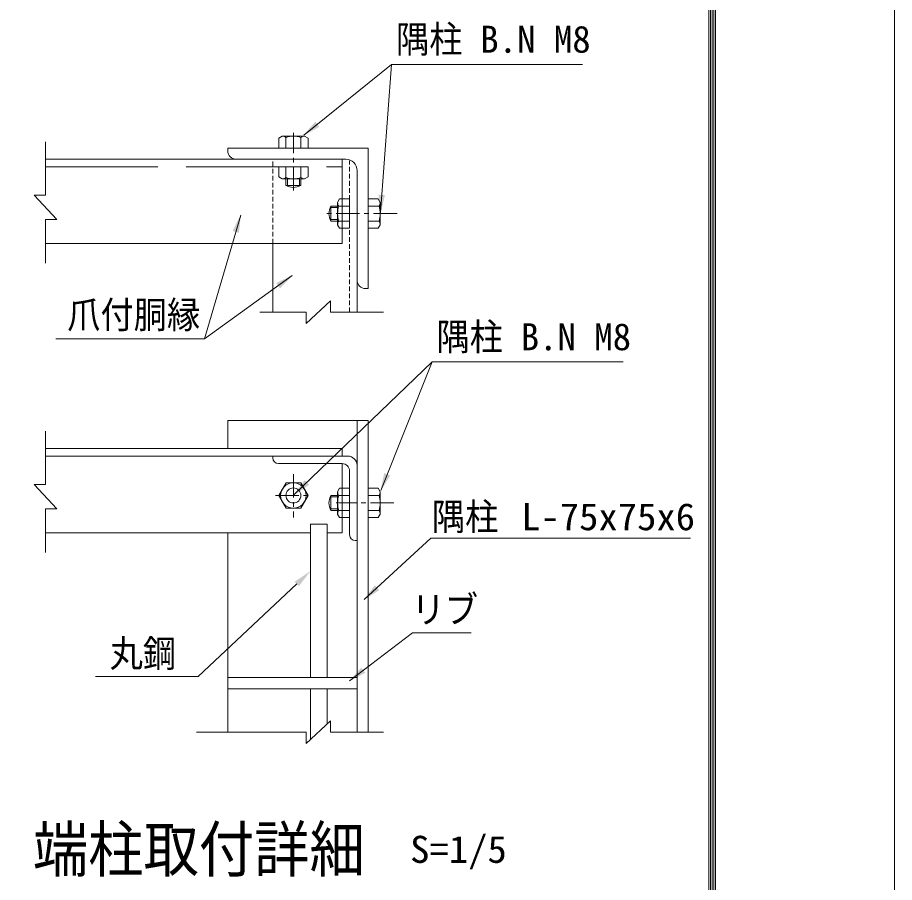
# Model space of a CAD drawing. Units: millimetres, scale not verified, with parts at other scales. Extents: x -4455 to 4455, y -3150 to 3150.
# Drawn here: x 3051 to 4455, y -1211 to 174 of the extents above; entities that cross this region are included whole.
import ezdxf
from ezdxf.enums import TextEntityAlignment as Align

# ---------------------------------------------------------------- set-up
doc = ezdxf.new("R2010")
doc.units = ezdxf.units.MM
doc.header["$LTSCALE"] = 30
for name, pattern in [('DASHED', [7.5, 6, -1.5]), ('USER1', [2, 1.25, -0.25, 0.25, -0.25]), ('USER2', [0.375, 0.25, -0.125])]:
    doc.linetypes.add(name, pattern=pattern)
for name, color, linetype, lineweight in [('0-0_7詳細', 7, 'Continuous', 18), ('0-3_LAYER01', 7, 'Continuous', 9), ('0-F_D-TTL', 7, 'Continuous', 9)]:
    doc.layers.add(name, color=color, linetype=linetype, lineweight=lineweight)
doc.styles.add('ＭＳ ゴシック', font='')
doc.styles.get('ＭＳ ゴシック').set_extended_font_data('MS Gothic')

# ---------------------------------------------------------------- blocks, each defined once
blk = doc.blocks.new('75X6')
at = {"layer": '0-3_LAYER01'}
for p, q in [((0, 2250), (45, 2250)), ((0, 2250), (0, 0)), ((180, 360), (180, 2115)), ((360, 180), (2115, 180)), ((0, 0), (2250, 0)), ((2250, 0), (2250, 45))]:
    blk.add_line(p, q, dxfattribs=at)
for centre, radius, start, end in [((45, 2115), 135, 0, 90), ((360, 360), 180, 180, 270.0001), ((2115, 45), 135, 0, 90.0001)]:
    blk.add_arc(centre, radius, start, end, dxfattribs=at)

msp = doc.modelspace()

# ---------------------------------------------------------------- linework, layer by layer
at = {"layer": '0-0_7詳細', "lineweight": 9}
for p, q in [((3650.06, 98.68), (3632.02, -138.21)), ((3474.91, -16), (3469.15, -19.33)), ((3469.15, -19.33), (3469.15, -35.2)), ((3474.91, -16), (3510.43, -16)), ((3480.67, -18.06), (3480.67, -35.2)), ((3504.67, -18.06), (3504.67, -35.2)), ((3510.43, -16), (3516.19, -19.33)), ((3516.19, -19.33), (3516.19, -35.2)), ((3095.75, -53.2), (3567.67, -53.2)), ((3570.67, -188.2), (3570.67, -53.2)), ((3469.15, -65.2), (3516.19, -65.2)), ((3469.15, -81.08), (3469.15, -65.2)), ((3480.67, -82.34), (3480.67, -65.2)), ((3504.67, -82.34), (3504.67, -65.2)), ((3474.91, -84.4), (3469.15, -81.08)), ((3594.67, -297.93), (3594.67, -71.2)), ((3474.91, -84.4), (3510.43, -84.4)), ((3480.67, -84.4), (3480.67, -95.06)), ((3480.67, -95.06), (3504.67, -95.06)), ((3504.67, -84.4), (3504.67, -95.06)), ((3563.47, -157.96), (3563.47, -122.44)), ((3582.67, -163.72), (3582.67, -116.68)), ((3628.54, -116.68), (3612.67, -116.68)), ((3612.67, -163.72), (3612.67, -116.68)), ((3631.87, -122.44), (3628.54, -116.68)), ((3631.87, -157.96), (3631.87, -122.44)), ((3552.81, -152.2), (3552.81, -128.2)), ((3563.47, -128.2), (3552.81, -128.2)), ((3565.53, -128.2), (3582.67, -128.2)), ((3629.81, -128.2), (3612.67, -128.2)), ((3563.47, -152.2), (3552.81, -152.2)), ((3565.53, -152.2), (3582.67, -152.2)), ((3629.81, -152.2), (3612.67, -152.2)), ((3563.47, -157.96), (3566.79, -163.72)), ((3566.79, -163.72), (3582.67, -163.72)), ((3628.54, -163.72), (3612.67, -163.72)), ((3631.87, -157.96), (3628.54, -163.72)), ((3095.75, -188.2), (3570.67, -188.2)), ((3459.67, -297.93), (3459.67, -188.2)), ((3350.46, -340.45), (3490.99, -239.19)), ((3714.77, -377.64), (3632.61, -583.56)), ((3387.67, -516.41), (3387.67, -471.41)), ((3387.67, -471.41), (3612.67, -471.41)), ((3594.67, -970.27), (3594.67, -471.41)), ((3612.67, -970.27), (3612.67, -471.41)), ((3095.75, -516.41), (3567.67, -516.41)), ((3570.67, -516.41), (3462.67, -516.41)), ((3485.17, -516.41), (3485.47, -516.41)), ((3570.67, -528.41), (3570.67, -516.41)), ((3095.75, -528.41), (3567.67, -528.41)), ((3570.67, -540.41), (3468.67, -540.41)), ((3570.67, -651.41), (3570.67, -540.41)), ((3594.67, -663.41), (3594.67, -543.41)), ((3582.67, -654.41), (3582.67, -552.41)), ((3563.47, -621.17), (3563.47, -585.65)), ((3582.67, -626.93), (3582.67, -579.89)), ((3628.54, -579.89), (3612.67, -579.89)), ((3612.67, -626.93), (3612.67, -579.89)), ((3631.87, -585.65), (3628.54, -579.89)), ((3631.87, -621.17), (3631.87, -585.65)), ((3552.81, -615.41), (3552.81, -591.41)), ((3563.47, -591.41), (3552.81, -591.41)), ((3565.53, -591.41), (3582.67, -591.41)), ((3629.81, -591.41), (3612.67, -591.41)), ((3563.47, -615.41), (3552.81, -615.41)), ((3565.53, -615.41), (3582.67, -615.41)), ((3629.81, -615.41), (3612.67, -615.41)), ((3563.47, -621.17), (3566.79, -626.93)), ((3566.79, -626.93), (3582.67, -626.93)), ((3628.54, -626.93), (3612.67, -626.93)), ((3631.87, -621.17), (3628.54, -626.93)), ((3519.98, -882.9), (3519.98, -637.47)), ((3519.98, -637.47), (3546.98, -637.47)), ((3546.98, -882.9), (3546.98, -637.47)), ((3095.75, -651.41), (3519.98, -651.41)), ((3387.67, -970.27), (3387.67, -651.41)), ((3546.98, -651.41), (3570.67, -651.41)), ((3594.67, -663.41), (3591.67, -663.41)), ((3594.67, -882.9), (3387.67, -882.9)), ((3594.67, -900.9), (3387.67, -900.9)), ((3519.98, -982.11), (3519.98, -900.9)), ((3546.98, -957.04), (3546.98, -900.9))]:
    msp.add_line(p, q, dxfattribs=at)
at = {"layer": '0-0_7詳細', "color": 1, "linetype": 'USER1'}
for p, q in [((3492.67, -103.3), (3492.67, -10.94)), ((3658.67, -140.2), (3542.22, -140.2)), ((3492.67, -557.22), (3492.67, -626.61)), ((3464.11, -591.41), (3521.23, -591.41)), ((3653.76, -603.41), (3561.4, -603.41))]:
    msp.add_line(p, q, dxfattribs=at)
at = {"layer": '0-0_7詳細', "color": 4}
for p, q in [((3095.75, -110.77), (3095.75, -25.18)), ((3077.75, -110.77), (3113.75, -149.54)), ((3095.75, -110.77), (3077.75, -110.77)), ((3095.75, -149.54), (3095.75, -219.73)), ((3095.75, -149.54), (3113.75, -149.54)), ((3513.35, -315.93), (3552.12, -279.93)), ((3552.12, -297.93), (3552.12, -279.93)), ((3513.35, -297.93), (3439.12, -297.93)), ((3513.35, -297.93), (3513.35, -315.93)), ((3552.12, -297.93), (3636.8, -297.93)), ((3095.75, -573.98), (3095.75, -488.39)), ((3077.75, -573.98), (3113.75, -612.75)), ((3095.75, -573.98), (3077.75, -573.98)), ((3095.75, -612.75), (3095.75, -682.94)), ((3095.75, -612.75), (3113.75, -612.75)), ((3513.35, -988.27), (3552.12, -952.27)), ((3552.12, -970.27), (3552.12, -952.27)), ((3513.35, -970.27), (3337.61, -970.27)), ((3513.35, -970.27), (3513.35, -988.27)), ((3552.12, -970.27), (3636.8, -970.27))]:
    msp.add_line(p, q, dxfattribs=at)
at = {"layer": '0-0_7詳細', "color": 1, "linetype": 'USER2'}
for p, q in [((3459.67, -188.2), (3459.67, -53.12)), ((3582.67, -297.93), (3582.67, -55.61))]:
    msp.add_line(p, q, dxfattribs=at)
at = {"layer": '0-0_7詳細', "color": 3, "linetype": 'DASHED'}
msp.add_line((3095.75, -65.2), (3570.67, -65.2), dxfattribs=at)
at = {"layer": '0-0_7詳細', "color": 1}
for p, q in [((3483.07, -84.4), (3483.07, -96.27)), ((3502.27, -84.4), (3502.27, -96.27)), ((3563.47, -130.6), (3551.6, -130.6)), ((3563.47, -149.8), (3551.6, -149.8)), ((3563.47, -593.81), (3551.6, -593.81)), ((3563.47, -613.01), (3551.6, -613.01)), ((3498.12, -733.02), (3340.42, -881.21)), ((3175.69, -881.21), (3340.42, -881.21))]:
    msp.add_line(p, q, dxfattribs=at)
at = {"layer": '0-0_7詳細', "lineweight": 9}
for points in [[(3955.87, 98.68), (3650.06, 98.68), (3509.23, -14.75)], [(3510.43, -84.4), (3516.19, -81.08), (3516.19, -65.2)], [(3563.47, -122.44), (3566.79, -116.68), (3582.67, -116.68)], [(3112.47, -340.45), (3350.46, -340.45), (3408.28, -142.58)], [(4020.58, -377.64), (3714.77, -377.64), (3494.11, -590.03)], [(3579.67, -528.41), (3459.67, -528.41), (3459.67, -531.41)], [(3563.47, -585.65), (3566.79, -579.89), (3582.67, -579.89)], [(4128.82, -659.59), (3712.99, -659.59), (3606.07, -758.02)], [(3777.14, -811.13), (3683.22, -811.13), (3582.52, -888.16)]]:
    msp.add_lwpolyline(points, dxfattribs=at)
at = {"layer": '0-0_7詳細', "color": 3}
msp.add_lwpolyline([(3516.19, -591.41), (3504.43, -571.04), (3480.91, -571.04), (3469.15, -591.41), (3480.91, -611.78), (3504.43, -611.78)], close=True, dxfattribs=at)
for radius in [20.4, 12]:
    msp.add_circle((3492.67, -591.41), radius, dxfattribs=at)
at = {"layer": '0-0_7詳細', "lineweight": 9}
for centre, radius, start, end in [((3474.91, -25.09), 9.09, 50.6618, 90), ((3492.67, -52), 36, 70.52878, 109.47122), ((3510.43, -25.09), 9.09, 90, 129.3382), ((3474.91, -75.32), 9.09, 270, 309.3382), ((3492.67, -48.4), 36, 250.52878, 289.47122), ((3510.43, -75.32), 9.09, 230.6618, 270), ((3492.67, -74.28), 24, 240, 300), ((3572.56, -122.44), 9.09, 180, 219.3382), ((3622.78, -122.44), 9.09, 320.6618, 0), ((3573.59, -140.2), 24, 150, 210), ((3599.47, -140.2), 36, 160.52878, 199.47122), ((3595.87, -140.2), 36, 340.52878, 19.47122), ((3572.56, -157.96), 9.09, 140.6618, 180), ((3622.78, -157.96), 9.09, 0, 39.3382), ((3468.67, -531.41), 9, 180, 270), ((3579.67, -543.41), 15, 0, 90), ((3570.67, -552.41), 12, 0, 90), ((3572.56, -585.65), 9.09, 180, 219.3382), ((3622.78, -585.65), 9.09, 320.6618, 0), ((3573.59, -603.41), 24, 150, 210), ((3599.47, -603.41), 36, 160.52878, 199.47122), ((3595.87, -603.41), 36, 340.52878, 19.47122), ((3572.56, -621.17), 9.09, 140.6618, 180), ((3622.78, -621.17), 9.09, 0, 39.3382), ((3591.67, -654.41), 9, 180, 270)]:
    msp.add_arc(centre, radius, start, end, dxfattribs=at)
at = {"layer": '0-0_7詳細'}
for points in [[(3507.67, -16), (3527.76, 6.87), (3534.3, -1.24)], [(3631.87, -140.2), (3628.95, -109.89), (3639.34, -110.69)], [(3408.84, -140.66), (3405.42, -170.91), (3395.42, -167.99)], [(3492.61, -238.02), (3471.32, -259.78), (3465.23, -251.33)], [(3631.87, -585.41), (3638.15, -555.62), (3647.83, -559.48)], [(3492.67, -591.41), (3510.67, -566.86), (3517.9, -574.36)], [(3604.6, -759.37), (3623.15, -735.22), (3630.2, -742.89)], [(3580.93, -889.38), (3601.59, -867.01), (3607.92, -875.29)]]:
    msp.add_solid(points, dxfattribs=at)
at = {"layer": '0-0_7詳細', "color": 1}
msp.add_solid([(3494.7, -729.37), (3519.98, -712.47), (3501.55, -736.66)], dxfattribs=at)
at = {"layer": '0-F_D-TTL', "color": 2, "lineweight": 18}
msp.add_lwpolyline([(-4454.56, 3150.45), (4455.14, 3150.45), (4455.14, -3149.97), (-4454.56, -3149.97)], close=True, dxfattribs=at)
at = {"layer": '0-F_D-TTL'}
for points in [[(-4168.18, 2917.11), (4168.75, 2917.11), (4168.75, -2916.62), (-4168.18, -2916.62)], [(-4165.53, 2914.45), (4166.1, 2914.45), (4166.1, -2913.97), (-4165.53, -2913.97)], [(-4162.87, 2911.8), (4163.45, 2911.8), (4163.45, -2911.32), (-4162.87, -2911.32)], [(-4160.22, 2909.15), (4160.8, 2909.15), (4160.8, -2908.67), (-4160.22, -2908.67)], [(-4157.57, 2906.5), (4158.15, 2906.5), (4158.15, -2906.02), (-4157.57, -2906.02)]]:
    msp.add_lwpolyline(points, close=True, dxfattribs=at)

# ---------------------------------------------------------------- block references
at = {"layer": '0-0_7詳細', "xscale": 0.1, "yscale": 0.1, "rotation": 180}
msp.add_blockref('75X6', (3612.67, -35.2), dxfattribs=at)

# ---------------------------------------------------------------- texts
at = {"layer": '0-0_7詳細', "color": 3, "style": 'ＭＳ ゴシック'}
for s, width, p in [('隅柱', 0.9, (3657.1, 104.41)), ('爪付胴縁', 0.9, (3130.61, -336.73)), ('隅柱', 0.9, (3721.81, -371.91)), ('隅柱', 0.9, (3714.48, -660.02)), ('L-75x75x6', 1.05, (3857.3, -660.02)), ('リブ', 0.9, (3682, -808.46)), ('丸鋼', 0.9, (3198.52, -879.03)), ('S=1/5', 1.05, (3679.69, -1192.61))]:
    msp.add_text(s, height=43.33, dxfattribs=dict(at, width=width)).set_placement(p, align=Align.BOTTOM_LEFT)
for p in [(3791.91, 104.41), (3856.62, -371.91)]:
    msp.add_text('B.N M8', height=43.33, dxfattribs=at).set_placement(p, align=Align.BOTTOM_LEFT)
at = {"layer": '0-0_7詳細', "style": 'ＭＳ ゴシック', "width": 0.9}
msp.add_text('端柱取付詳細', height=72.14, dxfattribs=at).set_placement((3075.6, -1215.4), align=Align.BOTTOM_LEFT)

doc.saveas('drawing.dxf')
